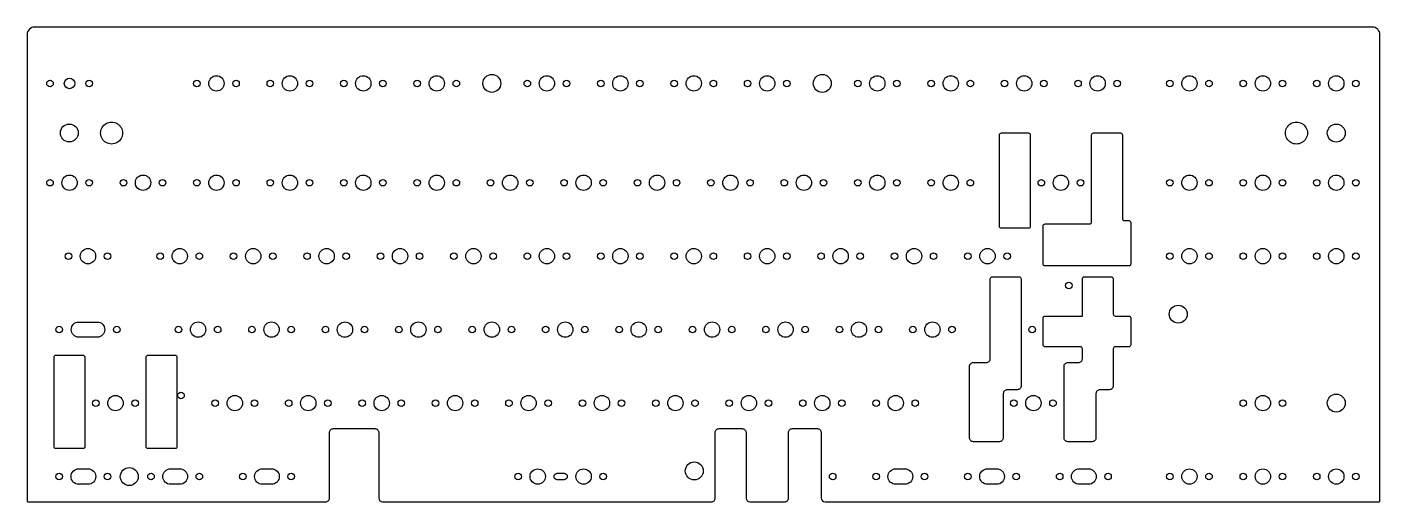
# Model space of a CAD drawing. Header units: millimetres. Extents: x -2 to 349, y -123 to 0.
import ezdxf

# ---------------------------------------------------------------- set-up
doc = ezdxf.new("R2010")
doc.units = ezdxf.units.MM
doc.layers.get('0').update_dxf_attribs({"linetype": 'CONTINUOUS'})

msp = doc.modelspace()

# ---------------------------------------------------------------- linework, layer by layer
for points in [[(-0.43, 0.04, 0.414214), (-2.43, -1.96), (-2.43, -122.86, 0.414214), (-2.18, -123.11), (48.14, -123.11), (75.01, -123.11, 0.414214), (76.01, -122.11), (76.01, -105.1, -0.414214), (77.01, -104.1), (87.8, -104.1, -0.414214), (88.8, -105.1), (88.8, -122.11, 0.414213), (89.8, -123.11), (175.09, -123.11, 0.414214), (176.09, -122.11), (176.09, -105.1, -0.414214), (177.09, -104.1), (183.09, -104.1, -0.414214), (184.09, -105.1), (184.09, -122.11, 0.414213), (185.09, -123.11), (194.1, -123.11, 0.414214), (195.1, -122.11), (195.1, -105.1, -0.414214), (196.1, -104.1), (202.6, -104.1, -0.414214), (203.6, -105.1), (203.6, -122.11, 0.414213), (204.6, -123.11), (211.13, -123.11), (348.29, -123.11, 0.414214), (348.54, -122.86), (348.54, -1.96, 0.414214), (346.54, 0.04)], [(257.84, -27.9), (257.84, -51.64, -0.414214), (257.34, -52.14), (250.34, -52.14, -0.414214), (249.84, -51.64), (249.84, -27.9, -0.414214), (250.34, -27.4), (257.34, -27.4, -0.414214)], [(283.91, -50.64), (283.91, -61.4, -0.414214), (283.41, -61.9), (261.67, -61.9, -0.414214), (261.17, -61.4), (261.17, -51.52, -0.414214), (261.67, -51.02), (273.22, -51.02, 0.414214), (273.72, -50.52), (273.72, -27.9, -0.414214), (274.22, -27.4), (281.22, -27.4, -0.414214), (281.72, -27.9), (281.72, -49.64, 0.414214), (282.22, -50.14), (283.41, -50.14, -0.414214)], [(251.83, -94.01, 0.414214), (250.83, -95.01), (250.83, -106.48, -0.414214), (249.83, -107.48), (243.08, -107.48, -0.414214), (242.08, -106.48), (242.08, -87.97, -0.414214), (243.08, -86.97), (246.46, -86.97, 0.414214), (247.46, -85.97), (247.46, -65.23, -0.414214), (247.96, -64.73), (254.96, -64.73, -0.414214), (255.46, -65.23), (255.46, -93.01, -0.414214), (254.46, -94.01)], [(275.88, -94.01, 0.414214), (274.88, -95.01), (274.88, -106.48, -0.414214), (273.88, -107.48), (267.58, -107.48, -0.414214), (266.58, -106.48), (266.58, -87.97, -0.414214), (267.58, -86.97), (270.34, -86.97, 0.414214), (271.34, -85.97), (271.34, -83.39, 0.414214), (270.84, -82.89), (261.67, -82.89, -0.414214), (261.17, -82.39), (261.17, -75.39, -0.414214), (261.67, -74.89), (271.34, -74.89), (271.34, -65.23, -0.414214), (271.84, -64.73), (278.84, -64.73, -0.414214), (279.34, -65.23), (279.34, -74.39, 0.414214), (279.84, -74.89), (283.41, -74.89, -0.414214), (283.91, -75.39), (283.91, -82.39, -0.414214), (283.41, -82.89), (279.84, -82.89, 0.414214), (279.34, -83.39), (279.34, -93.01, -0.414214), (278.34, -94.01)], [(15.75, -80.39), (10.99, -80.39, -1), (10.99, -76.45), (15.75, -76.45, -1)], [(12.07, -109.29), (5.07, -109.29, -0.414214), (4.57, -108.79), (4.57, -85.55, -0.414214), (5.07, -85.05), (12.07, -85.05, -0.414214), (12.57, -85.55), (12.57, -108.79, -0.414214)], [(28.45, -108.79), (28.45, -85.55, -0.414214), (28.95, -85.05), (35.95, -85.05, -0.414214), (36.45, -85.55), (36.45, -108.79, -0.414214), (35.95, -109.29), (28.95, -109.29, -0.414214)], [(13.37, -118.54), (10.99, -118.54, -1), (10.99, -114.5), (13.37, -114.5, -1)], [(37.18, -118.54), (34.8, -118.54, -1), (34.8, -114.5), (37.18, -114.5, -1)], [(60.99, -118.54), (58.61, -118.54, -1), (58.61, -114.5), (60.99, -114.5, -1)], [(136.87, -117.36), (135.13, -117.36, -1), (135.13, -115.68), (136.87, -115.68, -1)], [(225.3, -118.54), (222.92, -118.54, -1), (222.92, -114.5), (225.3, -114.5, -1)], [(249.11, -118.54), (246.73, -118.54, -1), (246.73, -114.5), (249.11, -114.5, -1)], [(272.92, -118.54), (270.54, -118.54, -1), (270.54, -114.5), (272.92, -114.5, -1)]]:
    msp.add_lwpolyline(points, format="xyb", close=True)
for centre, radius in [((3.52, -14.57), 0.851), ((8.6, -14.57), 1.37), ((13.68, -14.57), 0.851), ((41.62, -14.57), 0.851), ((46.7, -14.57), 1.99), ((51.78, -14.57), 0.851), ((60.67, -14.57), 0.851), ((65.75, -14.57), 1.99), ((70.83, -14.57), 0.851), ((79.72, -14.57), 0.851), ((84.8, -14.57), 1.99), ((89.88, -14.57), 0.851), ((98.77, -14.57), 0.851), ((103.85, -14.57), 1.99), ((108.93, -14.57), 0.851), ((118.14, -14.57), 2.32), ((127.35, -14.57), 0.851), ((132.43, -14.57), 1.99), ((137.51, -14.57), 0.851), ((146.4, -14.57), 0.851), ((151.48, -14.57), 1.99), ((156.56, -14.57), 0.851), ((165.45, -14.57), 0.851), ((170.53, -14.57), 1.99), ((175.61, -14.57), 0.851), ((184.5, -14.57), 0.851), ((189.58, -14.57), 1.99), ((194.66, -14.57), 0.851), ((203.87, -14.57), 2.33), ((213.07, -14.57), 0.851), ((218.15, -14.57), 1.99), ((223.23, -14.57), 0.851), ((232.12, -14.57), 0.851), ((237.2, -14.57), 1.99), ((242.28, -14.57), 0.851), ((251.17, -14.57), 0.851), ((256.25, -14.57), 1.99), ((261.33, -14.57), 0.851), ((270.22, -14.57), 0.851), ((275.3, -14.57), 1.99), ((280.38, -14.57), 0.851), ((294.04, -14.57), 0.851), ((299.12, -14.57), 1.99), ((304.2, -14.57), 0.851), ((313.09, -14.57), 0.851), ((318.17, -14.57), 1.99), ((323.25, -14.57), 0.851), ((332.14, -14.57), 0.851), ((337.22, -14.57), 1.99), ((342.3, -14.57), 0.851), ((8.53, -27.43), 2.32), ((337.22, -27.45), 2.33), ((8.6, -40.32), 1.99), ((27.65, -40.32), 1.99), ((46.7, -40.32), 1.99), ((65.75, -40.32), 1.99), ((84.8, -40.32), 1.99), ((103.85, -40.32), 1.99), ((122.9, -40.32), 1.99), ((141.95, -40.32), 1.99), ((161, -40.32), 1.99), ((180.05, -40.32), 1.99), ((199.1, -40.32), 1.99), ((218.15, -40.32), 1.99), ((237.2, -40.32), 1.99), ((265.78, -40.32), 1.99), ((299.12, -40.32), 1.99), ((318.17, -40.32), 1.99), ((337.22, -40.32), 1.99), ((3.52, -40.32), 0.851), ((13.68, -40.32), 0.851), ((22.57, -40.32), 0.851), ((32.73, -40.32), 0.851), ((41.62, -40.32), 0.851), ((51.78, -40.32), 0.851), ((60.67, -40.32), 0.851), ((70.83, -40.32), 0.851), ((79.72, -40.32), 0.851), ((89.88, -40.32), 0.851), ((98.77, -40.32), 0.851), ((108.93, -40.32), 0.851), ((117.82, -40.32), 0.851), ((127.98, -40.32), 0.851), ((136.87, -40.32), 0.851), ((147.03, -40.32), 0.851), ((155.92, -40.32), 0.851), ((166.08, -40.32), 0.851), ((174.97, -40.32), 0.851), ((185.13, -40.32), 0.851), ((194.02, -40.32), 0.851), ((204.18, -40.32), 0.851), ((213.07, -40.32), 0.851), ((223.23, -40.32), 0.851), ((232.12, -40.32), 0.851), ((242.28, -40.32), 0.851), ((260.7, -40.32), 0.851), ((270.86, -40.32), 0.851), ((294.04, -40.32), 0.851), ((304.2, -40.32), 0.851), ((313.09, -40.32), 0.851), ((323.25, -40.32), 0.851), ((332.14, -40.32), 0.851), ((342.3, -40.32), 0.851), ((8.29, -59.37), 0.851), ((13.37, -59.37), 1.99), ((18.45, -59.37), 0.851), ((32.1, -59.37), 0.851), ((37.18, -59.37), 1.99), ((42.26, -59.37), 0.851), ((51.15, -59.37), 0.851), ((56.23, -59.37), 1.99), ((61.31, -59.37), 0.851), ((70.2, -59.37), 0.851), ((75.28, -59.37), 1.99), ((80.36, -59.37), 0.851), ((89.25, -59.37), 0.851), ((94.33, -59.37), 1.99), ((99.41, -59.37), 0.851), ((108.3, -59.37), 0.851), ((113.38, -59.37), 1.99), ((118.46, -59.37), 0.851), ((127.35, -59.37), 0.851), ((132.43, -59.37), 1.99), ((137.51, -59.37), 0.851), ((146.4, -59.37), 0.851), ((151.48, -59.37), 1.99), ((156.56, -59.37), 0.851), ((165.45, -59.37), 0.851), ((170.53, -59.37), 1.99), ((175.61, -59.37), 0.851), ((184.5, -59.37), 0.851), ((189.58, -59.37), 1.99), ((194.66, -59.37), 0.851), ((203.55, -59.37), 0.851), ((208.63, -59.37), 1.99), ((213.71, -59.37), 0.851), ((222.6, -59.37), 0.851), ((227.68, -59.37), 1.99), ((232.76, -59.37), 0.851), ((241.65, -59.37), 0.851), ((246.73, -59.37), 1.99), ((251.81, -59.37), 0.851), ((294.04, -59.37), 0.851), ((299.12, -59.37), 1.99), ((304.2, -59.37), 0.851), ((313.09, -59.37), 0.851), ((318.17, -59.37), 1.99), ((323.25, -59.37), 0.851), ((332.14, -59.37), 0.851), ((337.22, -59.37), 1.99), ((342.3, -59.37), 0.851), ((267.84, -66.96), 0.851), ((296.22, -74.41), 2.33), ((41.94, -78.42), 1.99), ((60.99, -78.42), 1.99), ((80.04, -78.42), 1.99), ((99.09, -78.42), 1.99), ((118.14, -78.42), 1.99), ((137.19, -78.42), 1.99), ((156.24, -78.42), 1.99), ((175.29, -78.42), 1.99), ((194.34, -78.42), 1.99), ((213.39, -78.42), 1.99), ((232.44, -78.42), 1.99), ((5.91, -78.42), 0.851), ((20.83, -78.42), 0.851), ((36.86, -78.42), 0.851), ((47.02, -78.42), 0.851), ((55.91, -78.42), 0.851), ((66.07, -78.42), 0.851), ((74.96, -78.42), 0.851), ((85.12, -78.42), 0.851), ((94.01, -78.42), 0.851), ((104.17, -78.42), 0.851), ((113.06, -78.42), 0.851), ((123.22, -78.42), 0.851), ((132.11, -78.42), 0.851), ((142.27, -78.42), 0.851), ((151.16, -78.42), 0.851), ((161.32, -78.42), 0.851), ((170.21, -78.42), 0.851), ((180.37, -78.42), 0.851), ((189.26, -78.42), 0.851), ((199.42, -78.42), 0.851), ((208.31, -78.42), 0.851), ((218.47, -78.42), 0.851), ((227.36, -78.42), 0.851), ((237.52, -78.42), 0.851), ((258.32, -78.42), 0.851), ((37.5, -95.53), 0.851), ((15.43, -97.47), 0.851), ((20.51, -97.47), 1.99), ((25.59, -97.47), 0.851), ((46.39, -97.47), 0.851), ((51.47, -97.47), 1.99), ((56.55, -97.47), 0.851), ((65.44, -97.47), 0.851), ((70.52, -97.47), 1.99), ((75.6, -97.47), 0.851), ((84.49, -97.47), 0.851), ((89.57, -97.47), 1.99), ((94.65, -97.47), 0.851), ((103.54, -97.47), 0.851), ((108.62, -97.47), 1.99), ((113.7, -97.47), 0.851), ((122.59, -97.47), 0.851), ((127.67, -97.47), 1.99), ((132.75, -97.47), 0.851), ((141.64, -97.47), 0.851), ((146.72, -97.47), 1.99), ((151.8, -97.47), 0.851), ((160.69, -97.47), 0.851), ((165.77, -97.47), 1.99), ((170.85, -97.47), 0.851), ((179.74, -97.47), 0.851), ((184.82, -97.47), 1.99), ((189.9, -97.47), 0.851), ((198.79, -97.47), 0.851), ((203.87, -97.47), 1.99), ((208.95, -97.47), 0.851), ((217.84, -97.47), 0.851), ((222.92, -97.47), 1.99), ((228, -97.47), 0.851), ((253.56, -97.47), 0.851), ((258.64, -97.47), 1.99), ((263.72, -97.47), 0.851), ((313.09, -97.47), 0.851), ((318.17, -97.47), 1.99), ((323.25, -97.47), 0.851), ((337.22, -97.47), 2.33), ((5.91, -116.52), 0.851), ((18.45, -116.52), 0.851), ((24.09, -116.52), 2.33), ((29.72, -116.52), 0.851), ((42.26, -116.52), 0.851), ((53.53, -116.52), 0.851), ((66.07, -116.52), 0.851), ((124.97, -116.52), 0.851), ((130.05, -116.52), 1.99), ((141.95, -116.52), 1.99), ((147.03, -116.52), 0.851), ((170.67, -115.06), 2.33), ((206.57, -116.52), 0.851), ((217.84, -116.52), 0.851), ((230.38, -116.52), 0.851), ((241.65, -116.52), 0.851), ((254.19, -116.52), 0.851), ((265.46, -116.52), 0.851), ((278, -116.52), 0.851), ((294.04, -116.52), 0.851), ((299.12, -116.52), 1.99), ((304.2, -116.52), 0.851), ((313.09, -116.52), 0.851), ((318.17, -116.52), 1.99), ((323.25, -116.52), 0.851), ((332.14, -116.52), 0.851), ((337.22, -116.52), 1.99), ((342.3, -116.52), 0.851)]:
    msp.add_circle(centre, radius)
for points in [[(18.06, -24.98), (18.94, -24.47), (20.03, -24.47), (20.91, -24.98)], [(325.46, -24.97), (326.34, -24.47), (327.43, -24.47), (328.31, -24.97)], [(16.64, -27.45), (16.64, -26.43), (17.18, -25.49), (18.06, -24.98)], [(18.06, -29.91), (17.18, -29.41), (16.64, -28.46), (16.64, -27.45)], [(20.91, -24.98), (21.79, -25.49), (22.34, -26.43), (22.34, -27.45)], [(22.34, -27.45), (22.34, -28.46), (21.79, -29.41), (20.91, -29.91)], [(324.04, -27.45), (324.03, -26.43), (324.58, -25.48), (325.46, -24.97)], [(325.46, -29.92), (324.58, -29.41), (324.03, -28.46), (324.04, -27.45)], [(328.31, -24.97), (329.19, -25.48), (329.74, -26.43), (329.74, -27.45)], [(329.74, -27.45), (329.74, -28.46), (329.19, -29.41), (328.31, -29.92)], [(20.91, -29.91), (20.03, -30.42), (18.94, -30.42), (18.06, -29.91)], [(328.31, -29.92), (327.43, -30.42), (326.34, -30.42), (325.46, -29.92)]]:
    msp.add_open_spline(points, degree=3)

doc.saveas('drawing.dxf')
